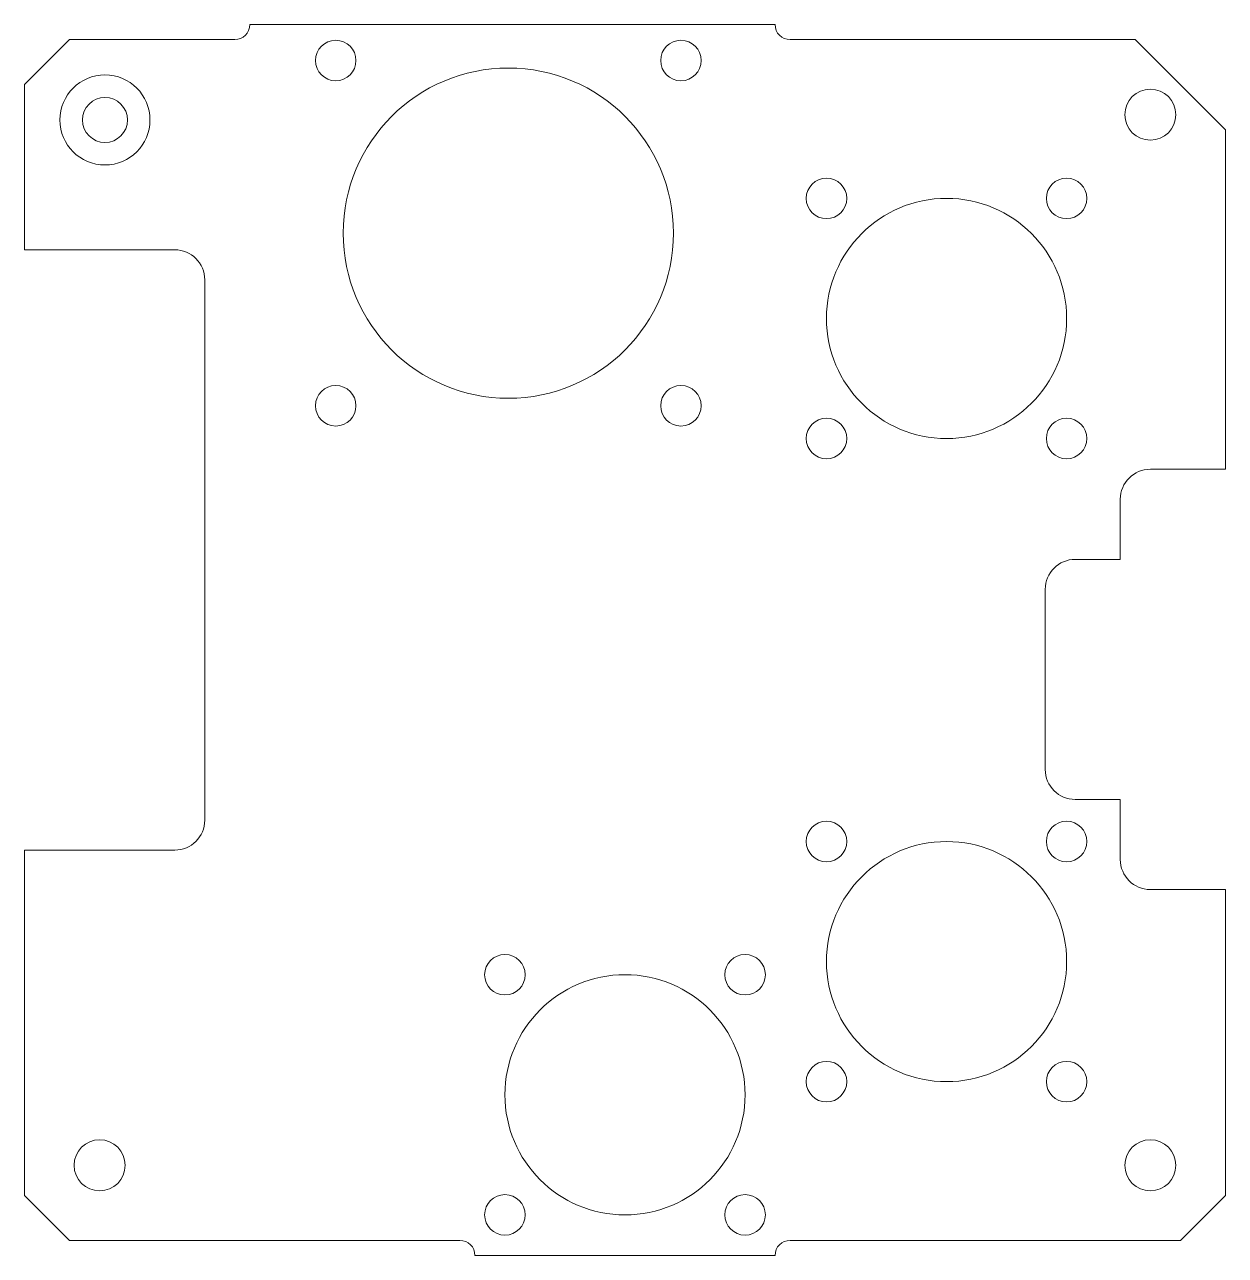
# Model space of a CAD drawing. Header units: millimetres. Extents: x 64 to 144, y 100.4 to 182.4.
import ezdxf

# ---------------------------------------------------------------- set-up
doc = ezdxf.new("R2010")
doc.units = ezdxf.units.MM

msp = doc.modelspace()

# ---------------------------------------------------------------- linework, layer by layer
at = {"color": 7, "linetype": 'Continuous', "lineweight": 15}
for p, q in [((79.044, 182.407), (114.044, 182.407)), ((67.044, 181.407), (64.044, 178.407)), ((78.044, 181.407), (67.044, 181.407)), ((138.044, 181.407), (115.044, 181.407)), ((144.044, 175.407), (138.044, 181.407)), ((64.044, 178.407), (64.044, 167.407)), ((144.044, 152.781), (144.044, 175.407)), ((74.044, 167.407), (64.044, 167.407)), ((76.044, 129.407), (76.044, 165.407)), ((144.044, 152.781), (139.044, 152.781)), ((137.044, 150.781), (137.044, 146.781)), ((137.044, 146.781), (134.044, 146.781)), ((132.044, 144.781), (132.044, 132.781)), ((134.044, 130.781), (137.044, 130.781)), ((137.044, 130.781), (137.044, 126.781)), ((64.044, 127.407), (64.044, 104.407)), ((64.044, 127.407), (74.044, 127.407)), ((139.044, 124.781), (144.044, 124.781)), ((144.044, 104.407), (144.044, 124.781)), ((64.044, 104.407), (67.044, 101.407)), ((141.044, 101.407), (144.044, 104.407)), ((67.044, 101.407), (93.044, 101.407)), ((115.044, 101.407), (141.044, 101.407)), ((114.044, 100.407), (94.044, 100.407))]:
    msp.add_line(p, q, dxfattribs=at)
for centre, radius in [((84.771, 180.014), 1.35), ((107.771, 180.014), 1.35), ((69.396, 176.055), 3), ((96.271, 168.514), 11), ((139.044, 176.407), 1.7), ((69.396, 176.055), 1.5), ((117.469, 170.832), 1.35), ((133.469, 170.832), 1.35), ((125.469, 162.832), 8), ((84.771, 157.014), 1.35), ((107.771, 157.014), 1.35), ((117.469, 154.832), 1.35), ((133.469, 154.832), 1.35), ((117.469, 127.981), 1.35), ((133.469, 127.981), 1.35), ((125.469, 119.981), 8), ((96.044, 119.107), 1.35), ((112.044, 119.107), 1.35), ((104.044, 111.107), 8), ((117.469, 111.981), 1.35), ((133.469, 111.981), 1.35), ((69.044, 106.407), 1.7), ((139.044, 106.407), 1.7), ((96.044, 103.107), 1.35), ((112.044, 103.107), 1.35)]:
    msp.add_circle(centre, radius, dxfattribs=at)
for centre, radius, start, end in [((78.044, 182.407), 1, 270, 0), ((115.044, 182.407), 1, 180, 270), ((74.044, 165.407), 2, 0, 90), ((139.044, 150.781), 2, 90, 180), ((134.044, 144.781), 2, 90, 180), ((134.044, 132.781), 2, 180, 270), ((74.044, 129.407), 2, 270, 0), ((139.044, 126.781), 2, 180, 270), ((93.044, 100.407), 1, 0, 90), ((115.044, 100.407), 1, 90, 180)]:
    msp.add_arc(centre, radius, start, end, dxfattribs=at)

doc.saveas('drawing.dxf')
